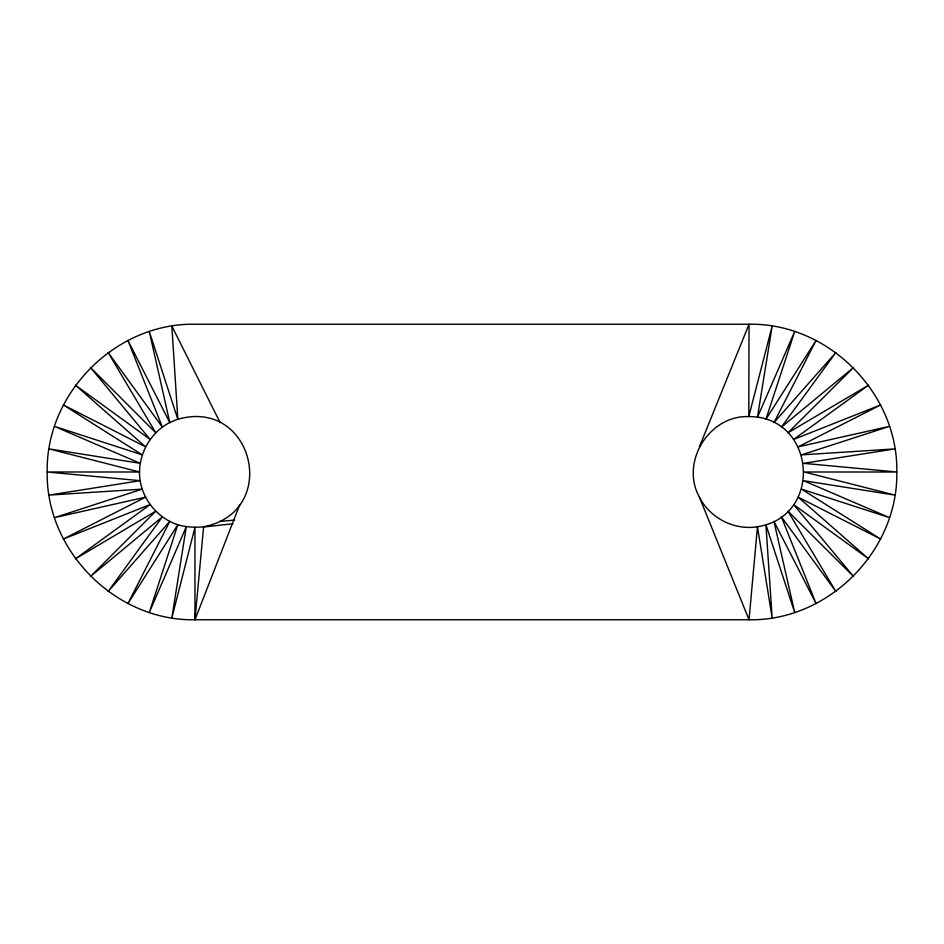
<?xml version="1.0" encoding="UTF-8"?>
<svg xmlns="http://www.w3.org/2000/svg" width="944" height="944" viewBox="0 0 944 944"><rect width="100%" height="100%" fill="white"/><g stroke="black" fill="none" stroke-linecap="round" stroke-linejoin="round"><path stroke-width="1.42" d="M195.089 618.308L203.621 526.728C280.828 512.002 253.311 397.377 177.838 419.301C149.494 427.927 132.573 461.12 142.261 489.122C146.851 502.928 156.881 514.669 169.802 521.371C189.449 531.944 212.152 525.065 232.991 523.967M239.788 504.568L194.96 619.76C115.97 621.246 45.701 550.989 47.2 472C45.701 393.011 115.97 322.754 194.96 324.24L749.04 324.24C828.03 322.754 898.299 393.011 896.8 472C898.299 550.989 828.03 621.246 749.04 619.76L194.96 619.76L194.96 527.413L171.843 617.942L186.287 526.728L149.294 612.526L177.838 524.699L127.877 603.653L169.802 521.371L108.112 591.534L162.392 516.828L90.482 576.477L155.772 511.176L75.414 558.848L150.131 504.568L63.307 539.083L145.588 497.158L54.433 517.654L142.261 489.122L49.017 495.116L140.231 480.673L47.2 472L139.547 472L49.017 448.884L140.231 463.327L54.433 426.346L142.261 454.878L63.307 404.917L145.588 446.842L75.414 385.152L150.131 439.432L90.482 367.523L155.772 432.824L108.112 352.466L162.392 427.172L127.877 340.347L169.802 422.629L149.294 331.474L177.838 419.301L171.843 326.058L220.117 422.629M699.421 446.842L749.04 324.24L748.793 416.587C709.038 415.065 680.01 462.43 699.421 497.158L749.04 619.76L757.454 526.728C823.793 516.557 815.899 416.257 748.793 416.587L772.157 326.058L757.454 417.272L794.706 331.474L765.914 419.301L816.123 340.347L773.95 422.629L835.888 352.466L781.361 427.172L853.518 367.523L787.969 432.824L868.586 385.152L793.621 439.432L880.693 404.917L798.164 446.842L889.567 426.346L801.491 454.878L894.983 448.884L803.521 463.327L896.8 472L804.194 472L894.983 495.116L803.521 480.673L889.567 517.654L801.491 489.122L880.693 539.083L798.164 497.158L868.586 558.848L793.621 504.568L853.518 576.477L787.969 511.176L835.888 591.534L781.361 516.828L816.123 603.653L773.95 521.371L794.706 612.526L765.914 524.699L772.157 617.942L757.454 526.728C734.338 530.552 709.912 518.103 699.421 497.158M220.117 521.371L234.785 520.109"/></g></svg>
